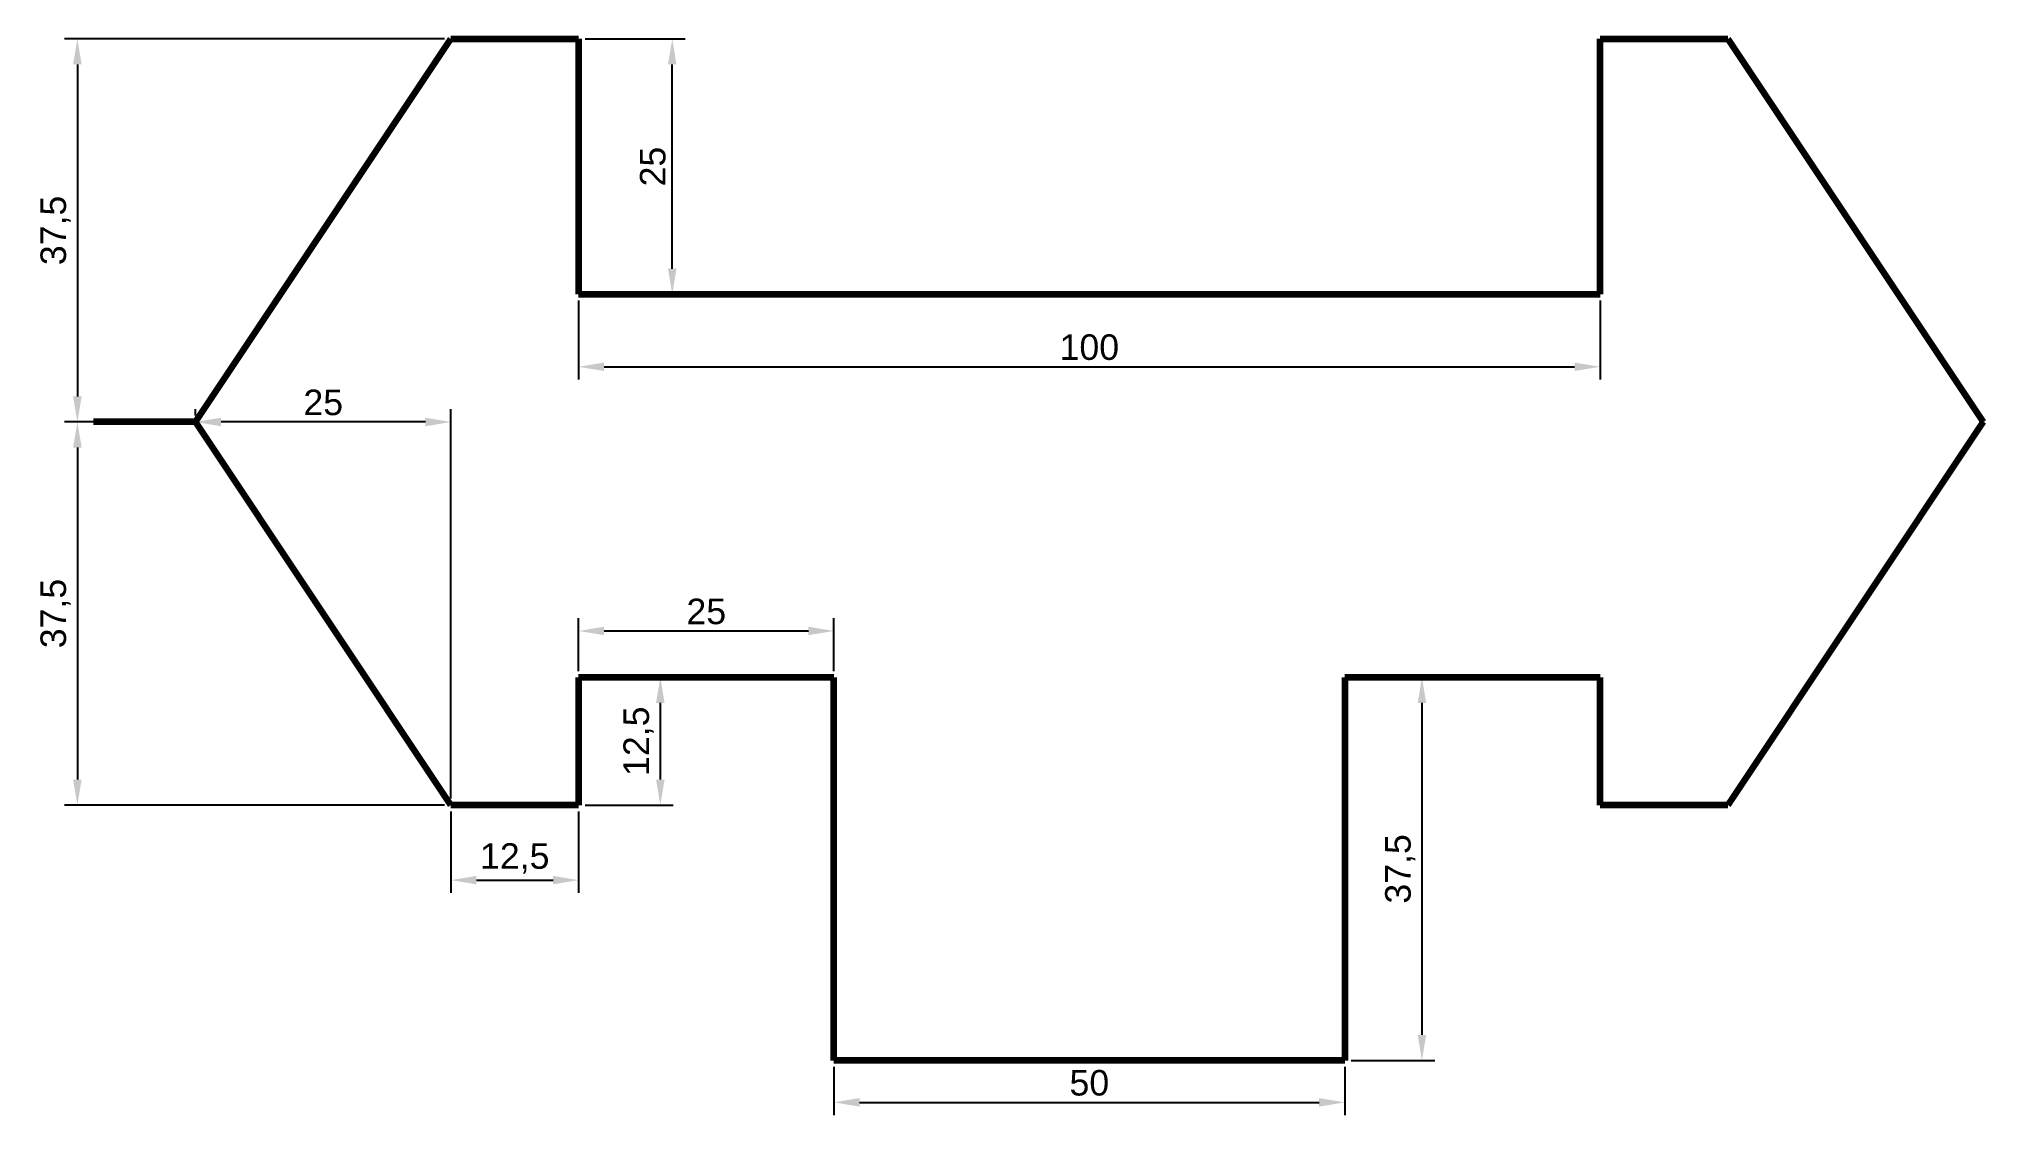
# Model space of a CAD drawing. Header units: millimetres. Extents: x 22 to 212, y 95 to 200.
import ezdxf

# ---------------------------------------------------------------- set-up
doc = ezdxf.new("R2010")
doc.units = ezdxf.units.MM
doc.styles.get("Standard").update_dxf_attribs({"font": 'arial.ttf'})
doc.dimstyles.new('ISO-25', dxfattribs={"dimtxt": 2.5, "dimasz": 2.5, "dimexe": 1.25, "dimexo": 0.625, "dimtad": 1, "dimtxsty": 'Standard', "dimcen": 2.5, "dimadec": 0, "dimazin": 0, "dimtfac": 1, "dimtmove": 0, "dimatfit": 3, "dimfxl": 1, "dimarcsym": 0})

# ---------------------------------------------------------------- blocks, each defined once
blk = doc.blocks.new('*D2')
at = {"color": 0, "lineweight": -2, "transparency": 16777216}
for p, q in [((75.63, 200), (85.42, 200)), ((84.17, 177.5), (84.17, 197.5)), ((75.63, 175), (85.42, 175))]:
    blk.add_line(p, q, dxfattribs=at)
at = {"color": 0, "lineweight": 100, "transparency": 16777216}
for points in [[(83.75, 197.5), (84.58, 197.5), (84.17, 200)], [(83.75, 177.5), (84.58, 177.5), (84.17, 175)]]:
    blk.add_solid(points, dxfattribs=at)
at = {"layer": 'Defpoints', "color": 0, "lineweight": 100, "transparency": 16777216}
for p in [(75, 200), (84.17, 200), (75, 175)]:
    blk.add_point(p, dxfattribs=at)
at = {"color": 0, "transparency": 16777216, "insert": (82.27, 187.5), "char_height": 2.5, "attachment_point": 5, "rotation": 90}
blk.add_mtext('25', dxfattribs=at)
blk = doc.blocks.new('*D3')
at = {"color": 0, "lineweight": -2, "transparency": 16777216}
for p, q in [((75, 138.12), (75, 143.29)), ((100, 138.12), (100, 143.29)), ((77.5, 142.04), (97.5, 142.04))]:
    blk.add_line(p, q, dxfattribs=at)
at = {"color": 0, "transparency": 16777216}
for points in [[(77.5, 142.46), (77.5, 141.63), (75, 142.04)], [(97.5, 142.46), (97.5, 141.63), (100, 142.04)]]:
    blk.add_solid(points, dxfattribs=at)
at = {"layer": 'Defpoints', "color": 0, "transparency": 16777216}
for p in [(100, 142.04), (75, 137.5), (100, 137.5)]:
    blk.add_point(p, dxfattribs=at)
at = {"color": 0, "transparency": 16777216, "insert": (87.5, 143.94), "char_height": 2.5, "attachment_point": 5}
blk.add_mtext('25', dxfattribs=at)
blk = doc.blocks.new('*D4')
at = {"color": 0, "lineweight": -2, "transparency": 16777216}
for p, q in [((75.63, 137.5), (84.25, 137.5)), ((83, 135), (83, 127.5)), ((75.63, 125), (84.25, 125))]:
    blk.add_line(p, q, dxfattribs=at)
at = {"color": 0, "lineweight": 100, "transparency": 16777216}
for points in [[(82.58, 135), (83.42, 135), (83, 137.5)], [(82.58, 127.5), (83.42, 127.5), (83, 125)]]:
    blk.add_solid(points, dxfattribs=at)
at = {"layer": 'Defpoints', "color": 0, "lineweight": 100, "transparency": 16777216}
for p in [(75, 137.5), (75, 125), (83, 125)]:
    blk.add_point(p, dxfattribs=at)
at = {"color": 0, "transparency": 16777216, "insert": (80.87, 131.25), "char_height": 2.5, "attachment_point": 5, "rotation": 90}
blk.add_mtext('12,5', dxfattribs=at)
blk = doc.blocks.new('*D5')
at = {"color": 0, "lineweight": -2, "transparency": 16777216}
for p, q in [((62.5, 124.38), (62.5, 116.4)), ((75, 124.38), (75, 116.4)), ((65, 117.65), (72.5, 117.65))]:
    blk.add_line(p, q, dxfattribs=at)
at = {"color": 0, "lineweight": 100, "transparency": 16777216}
for points in [[(65, 118.07), (65, 117.24), (62.5, 117.65)], [(72.5, 118.07), (72.5, 117.24), (75, 117.65)]]:
    blk.add_solid(points, dxfattribs=at)
at = {"layer": 'Defpoints', "color": 0, "lineweight": 100, "transparency": 16777216}
for p in [(62.5, 125), (75, 125), (75, 117.65)]:
    blk.add_point(p, dxfattribs=at)
at = {"color": 0, "transparency": 16777216, "insert": (68.75, 119.78), "char_height": 2.5, "attachment_point": 5}
blk.add_mtext('12,5', dxfattribs=at)
blk = doc.blocks.new('*D6')
at = {"color": 0, "lineweight": -2, "transparency": 16777216}
for p, q in [((150.63, 137.5), (158.81, 137.5)), ((157.56, 135), (157.56, 102.5)), ((150.63, 100), (158.81, 100))]:
    blk.add_line(p, q, dxfattribs=at)
at = {"color": 0, "lineweight": 100, "transparency": 16777216}
for points in [[(157.15, 135), (157.98, 135), (157.56, 137.5)], [(157.15, 102.5), (157.98, 102.5), (157.56, 100)]]:
    blk.add_solid(points, dxfattribs=at)
at = {"layer": 'Defpoints', "color": 0, "lineweight": 100, "transparency": 16777216}
for p in [(150, 137.5), (150, 100), (157.56, 100)]:
    blk.add_point(p, dxfattribs=at)
at = {"color": 0, "transparency": 16777216, "insert": (155.44, 118.75), "char_height": 2.5, "attachment_point": 5, "rotation": 90}
blk.add_mtext('37,5', dxfattribs=at)
blk = doc.blocks.new('*D7')
at = {"color": 0, "lineweight": -2, "transparency": 16777216}
for p, q in [((100, 99.38), (100, 94.65)), ((150, 99.38), (150, 94.65)), ((102.5, 95.9), (147.5, 95.9))]:
    blk.add_line(p, q, dxfattribs=at)
at = {"color": 0, "transparency": 16777216}
for points in [[(102.5, 96.32), (102.5, 95.48), (100, 95.9)], [(147.5, 96.32), (147.5, 95.48), (150, 95.9)]]:
    blk.add_solid(points, dxfattribs=at)
at = {"layer": 'Defpoints', "color": 0, "transparency": 16777216}
for p in [(100, 100), (150, 100), (150, 95.9)]:
    blk.add_point(p, dxfattribs=at)
at = {"color": 0, "transparency": 16777216, "insert": (125, 97.8), "char_height": 2.5, "attachment_point": 5}
blk.add_mtext('50', dxfattribs=at)
blk = doc.blocks.new('*D8')
at = {"color": 0, "lineweight": -2, "transparency": 16777216}
for p, q in [((75, 174.38), (75, 166.65)), ((175, 174.38), (175, 166.65)), ((77.5, 167.9), (172.5, 167.9))]:
    blk.add_line(p, q, dxfattribs=at)
at = {"color": 0, "transparency": 16777216}
for points in [[(77.5, 168.32), (77.5, 167.49), (75, 167.9)], [(172.5, 168.32), (172.5, 167.49), (175, 167.9)]]:
    blk.add_solid(points, dxfattribs=at)
at = {"layer": 'Defpoints', "color": 0, "transparency": 16777216}
for p in [(75, 175), (175, 175), (175, 167.9)]:
    blk.add_point(p, dxfattribs=at)
at = {"color": 0, "transparency": 16777216, "insert": (125, 169.81), "char_height": 2.5, "attachment_point": 5}
blk.add_mtext('100', dxfattribs=at)
blk = doc.blocks.new('*D9')
at = {"color": 0, "lineweight": -2, "transparency": 16777216}
for p, q in [((36.88, 162.5), (24.68, 162.5)), ((25.93, 160), (25.93, 127.5)), ((61.88, 125), (24.68, 125))]:
    blk.add_line(p, q, dxfattribs=at)
at = {"color": 0, "lineweight": 100, "transparency": 16777216}
for points in [[(25.51, 160), (26.35, 160), (25.93, 162.5)], [(25.51, 127.5), (26.35, 127.5), (25.93, 125)]]:
    blk.add_solid(points, dxfattribs=at)
at = {"layer": 'Defpoints', "color": 0, "lineweight": 100, "transparency": 16777216}
for p in [(37.5, 162.5), (25.93, 125), (62.5, 125)]:
    blk.add_point(p, dxfattribs=at)
at = {"color": 0, "lineweight": 100, "transparency": 16777216, "insert": (23.8, 143.75), "char_height": 2.5, "attachment_point": 5, "rotation": 90}
blk.add_mtext('37,5', dxfattribs=at)
blk = doc.blocks.new('*D10')
at = {"color": 0, "lineweight": -2, "transparency": 16777216}
for p, q in [((37.5, 163.12), (37.5, 163.75)), ((62.5, 125.63), (62.5, 163.75)), ((60, 162.5), (40, 162.5))]:
    blk.add_line(p, q, dxfattribs=at)
at = {"color": 0, "lineweight": 100, "transparency": 16777216}
for points in [[(40, 162.92), (40, 162.08), (37.5, 162.5)], [(60, 162.92), (60, 162.08), (62.5, 162.5)]]:
    blk.add_solid(points, dxfattribs=at)
at = {"layer": 'Defpoints', "color": 0, "lineweight": 100, "transparency": 16777216}
for p in [(37.5, 162.5), (37.5, 162.5), (62.5, 125)]:
    blk.add_point(p, dxfattribs=at)
at = {"color": 0, "lineweight": 100, "transparency": 16777216, "insert": (50, 164.4), "char_height": 2.5, "attachment_point": 5}
blk.add_mtext('25', dxfattribs=at)
blk = doc.blocks.new('*D11')
at = {"color": 0, "lineweight": -2, "transparency": 16777216}
for p, q in [((61.88, 200), (24.68, 200)), ((25.93, 197.5), (25.93, 165)), ((36.88, 162.5), (24.68, 162.5))]:
    blk.add_line(p, q, dxfattribs=at)
at = {"color": 0, "lineweight": 100, "transparency": 16777216}
for points in [[(25.51, 197.5), (26.35, 197.5), (25.93, 200)], [(25.51, 165), (26.35, 165), (25.93, 162.5)]]:
    blk.add_solid(points, dxfattribs=at)
at = {"layer": 'Defpoints', "color": 0, "lineweight": 100, "transparency": 16777216}
for p in [(62.5, 200), (25.93, 162.5), (37.5, 162.5)]:
    blk.add_point(p, dxfattribs=at)
at = {"color": 0, "lineweight": 100, "transparency": 16777216, "insert": (23.8, 181.25), "char_height": 2.5, "attachment_point": 5, "rotation": 90}
blk.add_mtext('37,5', dxfattribs=at)

msp = doc.modelspace()

# ---------------------------------------------------------------- linework, layer by layer
at = {"lineweight": 100}
for p, q in [((37.5, 162.5), (62.5, 200)), ((62.5, 200), (75, 200)), ((75, 200), (75, 175)), ((175, 175), (175, 200)), ((175, 200), (187.5, 200)), ((187.5, 200), (212.5, 162.5)), ((75, 175), (175, 175)), ((37.5, 162.5), (27.5, 162.5)), ((62.5, 125), (37.5, 162.5)), ((212.5, 162.5), (187.5, 125)), ((100, 137.5), (75, 137.5)), ((75, 137.5), (75, 125)), ((100, 100), (100, 137.5)), ((175, 137.5), (150, 137.5)), ((150, 137.5), (150, 100)), ((175, 125), (175, 137.5)), ((75, 125), (62.5, 125)), ((187.5, 125), (175, 125)), ((150, 100), (100, 100)), ((100, 100), (100, 100))]:
    msp.add_line(p, q, dxfattribs=at)

# ---------------------------------------------------------------- dimensions: what is measured, and where the dimension line sits
at = {"color": 240, "lineweight": 100, "true_color": 0xed1f24}
for base, p1, p2, picture, middle in [((25.93, 162.5), (62.5, 200), (37.5, 162.5), '*D11', (23.802, 181.25)), ((25.93, 125), (37.5, 162.5), (62.5, 125), '*D9', (23.802, 143.75))]:
    dim = msp.add_linear_dim(base=base, p1=p1, p2=p2, angle=90, dimstyle='ISO-25', dxfattribs=at)
    dim.commit()
    dim.dimension.update_dxf_attribs({"geometry": picture, "text_midpoint": middle})
at = {"color": 240, "true_color": 0xed1f24}
for base, p1, p2, picture, middle in [((84.167, 200), (75, 175), (75, 200), '*D2', (84.167, 187.5)), ((83.001, 125), (75, 137.5), (75, 125), '*D4', (83.001, 131.25)), ((157.565, 100), (150, 137.5), (150, 100), '*D6', (157.565, 118.75))]:
    dim = msp.add_linear_dim(base=base, p1=p1, p2=p2, angle=90, dimstyle='ISO-25', dxfattribs=at)
    dim.commit()
    dim.dimension.update_dxf_attribs({"geometry": picture, "text_midpoint": middle, "dimtype": 160})
for base, p1, p2, picture, middle in [((175, 167.905), (75, 175), (175, 175), '*D8', (125, 169.806)), ((100, 142.042), (75, 137.5), (100, 137.5), '*D3', (87.5, 143.944)), ((150, 95.901), (100, 100), (150, 100), '*D7', (125, 97.802))]:
    dim = msp.add_linear_dim(base=base, p1=p1, p2=p2, dimstyle='ISO-25', dxfattribs=at)
    dim.commit()
    dim.dimension.update_dxf_attribs({"geometry": picture, "text_midpoint": middle})
at = {"color": 240, "lineweight": 100, "true_color": 0xed1f24}
dim = msp.add_linear_dim(base=(37.5, 162.5), p1=(62.5, 125), p2=(37.5, 162.5), dimstyle='ISO-25', dxfattribs=at)
dim.commit()
dim.dimension.update_dxf_attribs({"geometry": '*D10', "text_midpoint": (50, 164.401)})
at = {"color": 240, "true_color": 0xed1f24}
dim = msp.add_linear_dim(base=(75, 117.653), p1=(62.5, 125), p2=(75, 125), dimstyle='ISO-25', dxfattribs=at)
dim.commit()
dim.dimension.update_dxf_attribs({"geometry": '*D5', "text_midpoint": (68.75, 117.653), "dimtype": 160})

doc.saveas('drawing.dxf')
